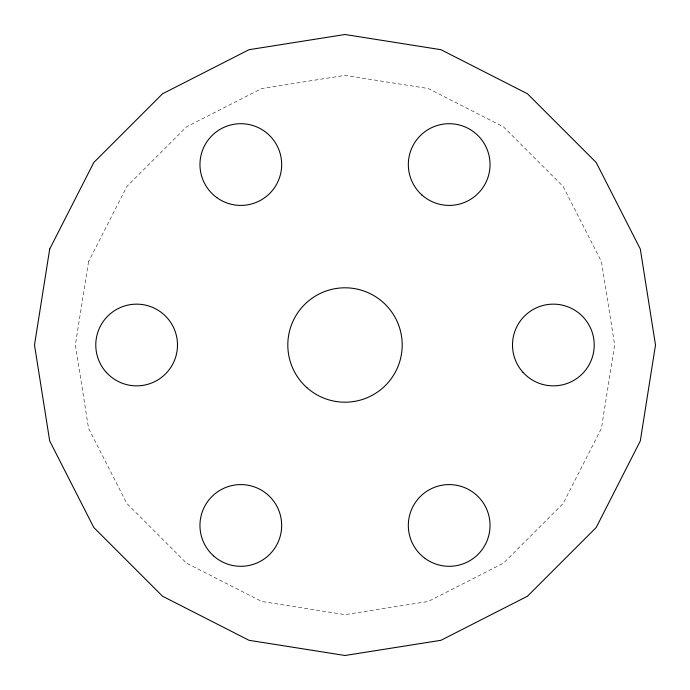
<?xml version="1.0" encoding="UTF-8"?>
<svg xmlns="http://www.w3.org/2000/svg" width="690" height="690" viewBox="0 0 690 690"><rect width="100%" height="100%" fill="white"/><g stroke="black" fill="none" stroke-linecap="round" stroke-linejoin="round"><path stroke-width="0.52" stroke-dasharray="3.45 2.59" d="M88.553 261.674L75.357 345L88.553 428.326L126.857 503.493L186.507 563.144L261.674 601.447L345 614.643L428.326 601.447L503.493 563.144L563.144 503.493L601.447 428.326L614.643 345L601.447 261.674L563.144 186.507L503.493 126.857L428.326 88.553L345 75.357L261.674 88.553L186.507 126.857L126.857 186.507L88.553 261.674"/><path stroke-width="1.03" d="M49.697 249.047L34.5 345L49.697 440.953L93.797 527.505L162.495 596.203L249.047 640.303L345 655.5L440.953 640.303L527.505 596.203L596.203 527.505L640.303 440.953L655.5 345L640.303 249.047L596.203 162.495L527.505 93.797L440.953 49.697L345 34.5L249.047 49.697L162.495 93.797L93.797 162.495L49.697 249.047M523.003 372.341A40.857 40.857 0 0 0 592.218 357.627A40.857 40.857 0 0 0 544.867 305.04A40.857 40.857 0 0 0 523.003 372.341M421.84 194.916A40.857 40.857 0 0 0 489.141 173.043A40.857 40.857 0 0 0 436.554 125.701A40.857 40.857 0 0 0 421.84 194.916M216.807 197.607A40.857 40.857 0 0 0 281.451 168.826A40.857 40.857 0 0 0 224.198 127.227A40.857 40.857 0 0 0 216.807 197.607M106.277 372.341A40.857 40.857 0 0 0 175.493 357.627A40.857 40.857 0 0 0 128.142 305.04A40.857 40.857 0 0 0 106.277 372.341M213.477 555.812A40.857 40.857 0 0 0 280.778 533.939A40.857 40.857 0 0 0 228.192 486.588A40.857 40.857 0 0 0 213.477 555.812M425.169 558.503A40.857 40.857 0 0 0 489.814 529.713A40.857 40.857 0 0 0 432.561 488.123A40.857 40.857 0 0 0 425.169 558.503M306.912 387.668A57.201 57.201 0 0 0 401.002 356.652A57.201 57.201 0 0 0 327.095 290.68A57.201 57.201 0 0 0 306.912 387.668"/></g></svg>
